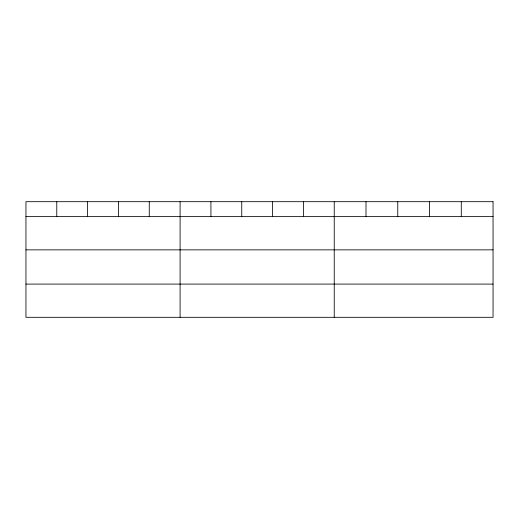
<?xml version="1.0" encoding="UTF-8"?>
<svg xmlns="http://www.w3.org/2000/svg" width="519" height="519" viewBox="0 0 519 519"><rect width="100%" height="100%" fill="white"/><g stroke="black" fill="none" stroke-linecap="round" stroke-linejoin="round"><path stroke-width="0.78" d="M25.95 216.624L493.05 216.624M25.95 249.853L493.05 249.853M25.95 284.088L493.05 284.088M461.287 201.69L461.287 216.624M429.524 201.69L429.524 216.624M397.762 201.69L397.762 216.624M365.999 201.69L365.999 216.624M334.236 201.69L334.236 317.31M303.407 201.69L303.407 216.624M272.579 201.69L272.579 216.624M241.75 201.69L241.75 216.624M210.922 201.69L210.922 216.624M180.093 201.69L180.093 317.31M149.264 201.69L149.264 216.624M118.436 201.69L118.436 216.624M87.607 201.69L87.607 216.624M56.779 201.69L56.779 216.624M493.05 201.69L25.95 201.69L25.95 317.31L493.05 317.31L493.05 201.69"/></g></svg>
